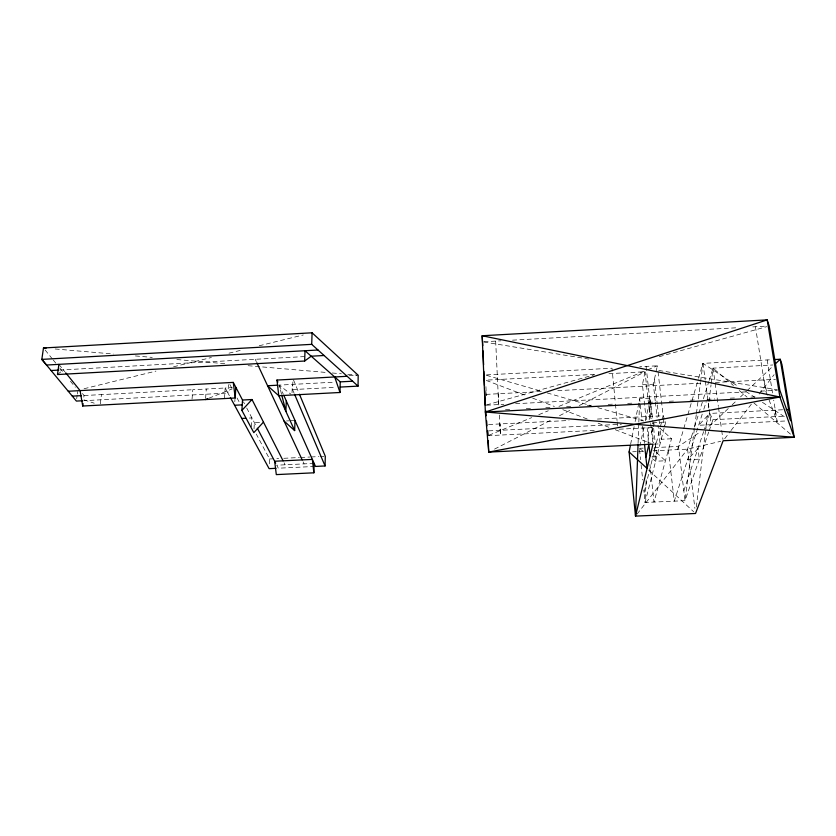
<?xml version="1.0" encoding="UTF-8"?>
<svg xmlns="http://www.w3.org/2000/svg" width="836" height="836" viewBox="0 0 836 836"><rect width="100%" height="100%" fill="white"/><g stroke="black" fill="none" stroke-linecap="round" stroke-linejoin="round"><path stroke-width="0.63" stroke-dasharray="4.18 3.13" d="M638.098 442.829L638.788 423.392M638.829 422.096L639.655 398.772L650.303 398.229L651.014 404.687M292.036 392.659L292.349 384.414M294.094 393.171L292.569 389.597L292.945 379.941M279.13 387.465L279.234 385.114L334.295 382.177M269.328 463.813L269.558 458.985L256.276 434.051M646.186 479.833L645.047 502.467L685.018 500.67L708.698 432.045M648.036 443.132L648.82 427.666M649.206 419.933L649.917 405.805M649.98 404.54L650.303 398.229L649.227 403.182M251.417 426.778L251.908 417.916L248.104 418.115M254.019 428.868L254.353 422.588L259.557 422.316M234.811 401.708L234.958 399.347M228.479 384.602L227.925 393.056L229.743 396.389M224.487 398.563L225.187 387.988L232.251 387.643M205.593 398.396L206.293 389.033L225.187 387.988L227.925 393.056L84.164 400.674M192.04 399.106L192.802 389.712L206.293 389.033M100.33 403.934L101.428 394.623L192.802 389.712M696.315 507.044L707.622 413.172M708.238 408.031L708.855 402.879M709.012 401.594L711.028 384.873M711.175 383.588L713.035 368.154L772.84 364.987M82.451 393.547L84.039 395.512L83.506 399.733L94.228 403.182M76.703 398.678L77.163 395.083M77.32 393.881L77.623 391.478M696.263 414.698L685.018 500.67L678.498 446.434L700.443 431.836M696.43 413.412L700.463 382.616M700.631 381.331L702.971 363.367L772.391 359.679M630.605 444.365L634.127 426.632M635.13 421.563L639.655 398.772L642.017 420.853M646.228 419.766L642.435 384.769L645.026 371.748L608.744 373.671M643.427 451.524L639.394 448.315L644.305 425.754M645.402 420.738L648.673 405.69M655.236 400.872L653.355 384.205L655.769 373.117M656.03 371.895L657.357 365.802L639.77 366.732M651.704 432.452L652.864 427.541M644.013 492.571L660.022 428.272L671.507 438.775L654.003 502.06L649.969 464.659M660.325 427.018L661.882 420.759M662.196 419.515L663.136 415.753L657.953 370.923M664.108 428.199L645.047 502.467L643.751 490.042M664.745 425.743L665.686 422.055L664.839 419.954M677.547 449.632L698.227 379.492M698.593 378.248L702.971 363.367L738.543 386.671M637.105 514.067L687.568 449.151L694.131 428.293M694.507 427.06L703.003 400.068M703.389 398.835L708.792 381.655M709.179 380.422L713.035 368.154L733.465 385.553M702.219 414.165L674.276 501.151L667.974 446.946M703.808 409.232L706.19 401.823M683.827 490.763L703.651 431.585M709.127 430.812L712.951 419.703L709.733 413.423L698.656 425.273L785.673 420.978M724.697 438.712L730.183 431.595M730.967 430.582L752.922 402.126M759.192 393.996L774.105 374.674M782.59 409.765L709.733 413.423L704.455 429.171L711.248 424.657L728.469 408.323M732.179 404.802L735.889 401.28M740.529 396.891L746.088 391.614L754.803 397.33M747.039 390.715L773.195 365.907M57.485 374.549L63.317 369.836M494.525 449.11L552.565 419.275M559.524 415.701L571.113 409.745M579.202 405.585L645.026 371.748L650.565 422.117M488.955 435.232L531.675 417.624M538.792 414.687L548.291 410.769M558.97 406.369L645.34 370.756M647.722 369.773L657.357 365.802L657.807 369.637M208.937 398.197L232.168 388.907M486.5 404.927L594.187 374.852M659.259 356.679L766.769 326.657M84.081 388.73L155.935 371.1M173.585 366.774L211.383 357.505M229.001 353.179L241.594 350.096M259.212 345.77L303.259 334.964M652.947 450.813L687.568 449.151L720.705 441.314M483.929 341.746L500.858 340.816M512.541 340.168L737.237 327.743M752.828 326.886L766.685 326.113M59.649 370.045L307.293 356.429M349.051 375.73L356.867 375.312M486.542 374.894L612.004 368.216L615.338 402.868M292.569 389.597L336.229 387.287M594.49 374.423L485.653 380.181L526.649 395.846M642.435 384.769L653.355 384.205M486.061 394.383L542.136 391.467M557.758 390.652L702.313 383.128M715.334 382.46L775.442 379.325M486.521 405.199L503.899 404.31M515.613 403.704L746.13 391.875M760.457 391.143L777.25 390.276M84.039 395.512L101.428 394.623M505.498 409.63L510.702 409.368M526.293 408.564L531.497 408.302M545.793 407.571L550.997 407.31M566.589 406.515L571.793 406.244M587.394 405.45L592.588 405.188M608.19 404.394L613.394 404.122M627.69 403.401L632.883 403.13M648.485 402.335L653.689 402.074M669.281 401.28L674.485 401.008M690.087 400.214L696.587 399.88M706.984 399.357L714.728 398.96M730.236 398.166L735.398 397.905M750.895 397.11L756.068 396.849M286.508 420.947L288.942 420.821M290.155 420.759L293.802 420.571M488.611 424.51L569.002 420.477M597.427 419.055L663.136 415.753L664.411 418.909M488.705 430.864L621.378 424.26M652.655 422.702L665.686 422.055M712.951 419.703L785.171 416.119M487.827 435.692L597.008 430.3M619.173 429.202L655.434 427.415M671.507 438.775L661.266 439.276L660.022 428.272M269.558 458.985L278.628 458.546M283.812 458.295L299.372 457.532M300.667 457.47L309.748 457.031M311.044 456.968L318.819 456.592M320.115 456.529L324.002 456.341M653.877 444.156L660.095 443.853L657.995 425.231M314.137 463.395L276.726 465.203L278.304 468.202L314.2 466.478M639.394 448.315L643.156 448.138M654.348 447.594L678.498 446.434M632.695 451.785L636.3 451.618M638.704 451.503L643.887 451.252M651.944 456.926L656.793 456.696L653.595 427.917M652.446 458.703L655.633 461.232L665.425 460.772L654.452 450.604M55.134 348.978L113.403 354.025M135.411 355.937L152.246 357.4M176.856 359.532L224.769 363.681M248.083 365.698L327.085 372.542M332.268 372.992L341.339 373.776M347.807 374.34L358.174 375.239M483.825 342.018L589.411 359.187M658.799 370.463L777.375 389.754M486.479 375.322L542.24 391.499M547.193 392.941L590.456 405.491M597.845 407.644L643.72 420.957M652.404 423.476L654.818 424.176M532.678 398.155L554.383 406.453M562.827 409.682L587.154 418.972M598.127 423.173L609.099 427.363M615.202 429.694L650.554 443.205M762.432 402.325L785.14 417.206M281.45 393.85L279.234 385.114L290.959 394.258M739.296 390.527L747.081 397.152M753.905 402.962L791.253 434.793M648.736 470.145L693.661 511.747M45.113 349.981L52.459 359.052M53.274 360.055L55.73 363.075M59.816 368.112L63.891 373.149M70.433 381.216L75.324 387.256M58.896 364.36L64.915 371.821M229.837 384.445L232.241 388.959M237.037 397.957L240.005 403.527M243.495 401.897L244.488 403.778M246.714 408.02L256.14 425.994M284.104 462.81L285.107 464.795M255.231 359.292L256.297 361.591M303.144 461.89L304.074 463.875M279.234 385.114L283.279 394.174M293.488 379.931L298.954 393.045M767.281 395.177L765.661 390.872L755.42 326.74M769.047 399.848L777.156 421.396L773.697 400.12M763.916 379.931L766.821 392.492M767.176 359.95L772.683 393.85M713.035 368.154L714.989 382.156M715.167 383.431L718.343 406.359M718.521 407.634L721.531 429.276M721.708 430.55L722.952 439.464M702.971 363.367L705.229 380.056M705.396 381.341L709.043 408.292M709.21 409.567L711.248 424.657M687.568 449.151L694.904 508.33M663.418 418.251L664.286 425.723M654.442 379.21L657.232 403.736M657.378 405.032L659.876 426.977M655.382 402.147L657.117 417.54M651.16 405.972L652.885 421.469M653.02 422.755L653.459 426.632M646.082 366.398L650.063 402.262M650.199 403.537L651.881 418.711M649.509 405.753L651.066 419.86M651.913 427.551L653.606 442.923M654.17 448.044L655.633 461.232M650.711 423.413L652.843 442.84M647.074 427.541L648.903 444.397M642.57 426.046L644.368 442.934M639.53 449.58L640.585 459.695M641.107 464.753L642.696 479.927M615.453 404.133L617.041 420.571M617.156 421.814L617.637 426.778M499.301 415.043L500.471 435.075L499.938 423.936L500.189 430.289M498.172 393.746L498.747 404.969M495.664 341.098L498.684 404.582M485.925 386.598L486.312 395.595M485.946 391.499L486.113 395.313M775.327 410.131L775.348 416.6M697.976 448.524L687.589 459.716L699.345 459.163L697.976 448.524"/><path stroke-width="1.25" d="M340.074 387.078L358.059 386.127L358.174 375.239L312.079 332.801L43.482 347.975L41.831 359.355L76.389 401.081L82.868 400.737M277.939 385.177L267.572 385.73L278.764 395.71L340.022 392.481L340.221 381.864L305.004 350.733L304.649 361.027L57.485 374.549L58.896 364.36M283.78 395.303L315.485 466.425L325.068 465.955L325.298 456.278L299.455 394.247M313.866 472.81L312.361 459.413L274.647 461.242L276.308 474.608L313.866 472.81L314.137 463.395M358.059 386.127L311.713 344.348L312.079 332.801M638.056 444.125L635.506 516.115L695.542 513.482L723.13 440.739L794.2 437.301L781.942 364.506L780.207 359.261L774.993 359.532M284.083 421.072L294.648 430.592L295.014 420.508M286.299 400.966L285.881 411.333L281.763 395.104M263.465 422.117L253.82 432.64L241.897 410.413L242.513 400.026L233.265 382.397L68.27 391.248M65.72 372.804L80.078 390.611L82.722 406.024L235.24 397.999L235.783 387.465M82.722 406.024L83.036 403.506M774.951 364.245L780.207 359.261L790.532 420.738L779.821 390.151L769.193 325.977L767.176 319.885L482.153 335.748L485.35 412.012L488.726 452.088L652.989 444.135L635.506 516.115L629.1 451.962L630.354 445.63M645.883 457.219L648.903 444.397L650.147 455.86M241.897 410.413L252.012 399.524L283.101 460.824M339.176 392.533L340.033 391.812M304.649 361.027L311.201 356.209L324.117 355.499M205.499 399.566L207.788 398.647M485.35 412.012L767.176 319.885L779.915 397.006L794.2 437.301L485.35 412.012L779.915 397.006L482.153 335.748L482.79 345.676M779.915 397.006L488.726 452.088L488.234 440.53M311.713 344.348L41.8 359.386L46.544 365.039L318.035 350.012M51.08 370.515L58.426 370.108M294.648 430.592L278.764 395.71L276.977 380.056L347.159 376.294M72.324 396.128L81.437 395.647M340.221 381.864L352.593 381.206M242.513 400.026L252.012 399.524M230.349 397.497L234.592 405.261L242.377 404.854M241.771 418.439L245.565 418.24M786.216 409.588L788.641 409.462M276.005 468.317L269.108 468.651L234.592 405.261M43.482 347.975L46.074 348.194M629.1 451.962L647.085 468.453L644.504 444.229M257.342 428.272L275.681 463.217M256.84 362.74L302.214 459.904M276.977 380.056L277.886 382.073M294.606 394.373L325.068 465.955M334.672 376.963L340.022 392.481M233.265 382.397L235.24 397.999M485.747 410.633L486.165 415.711M486.594 420.78L487.012 425.848M487.43 430.927L487.827 435.692L487.618 430.749M483.009 350.806L483.605 364.924M483.877 371.341L484.462 385.459M484.681 390.59L485.298 405.261"/></g></svg>
